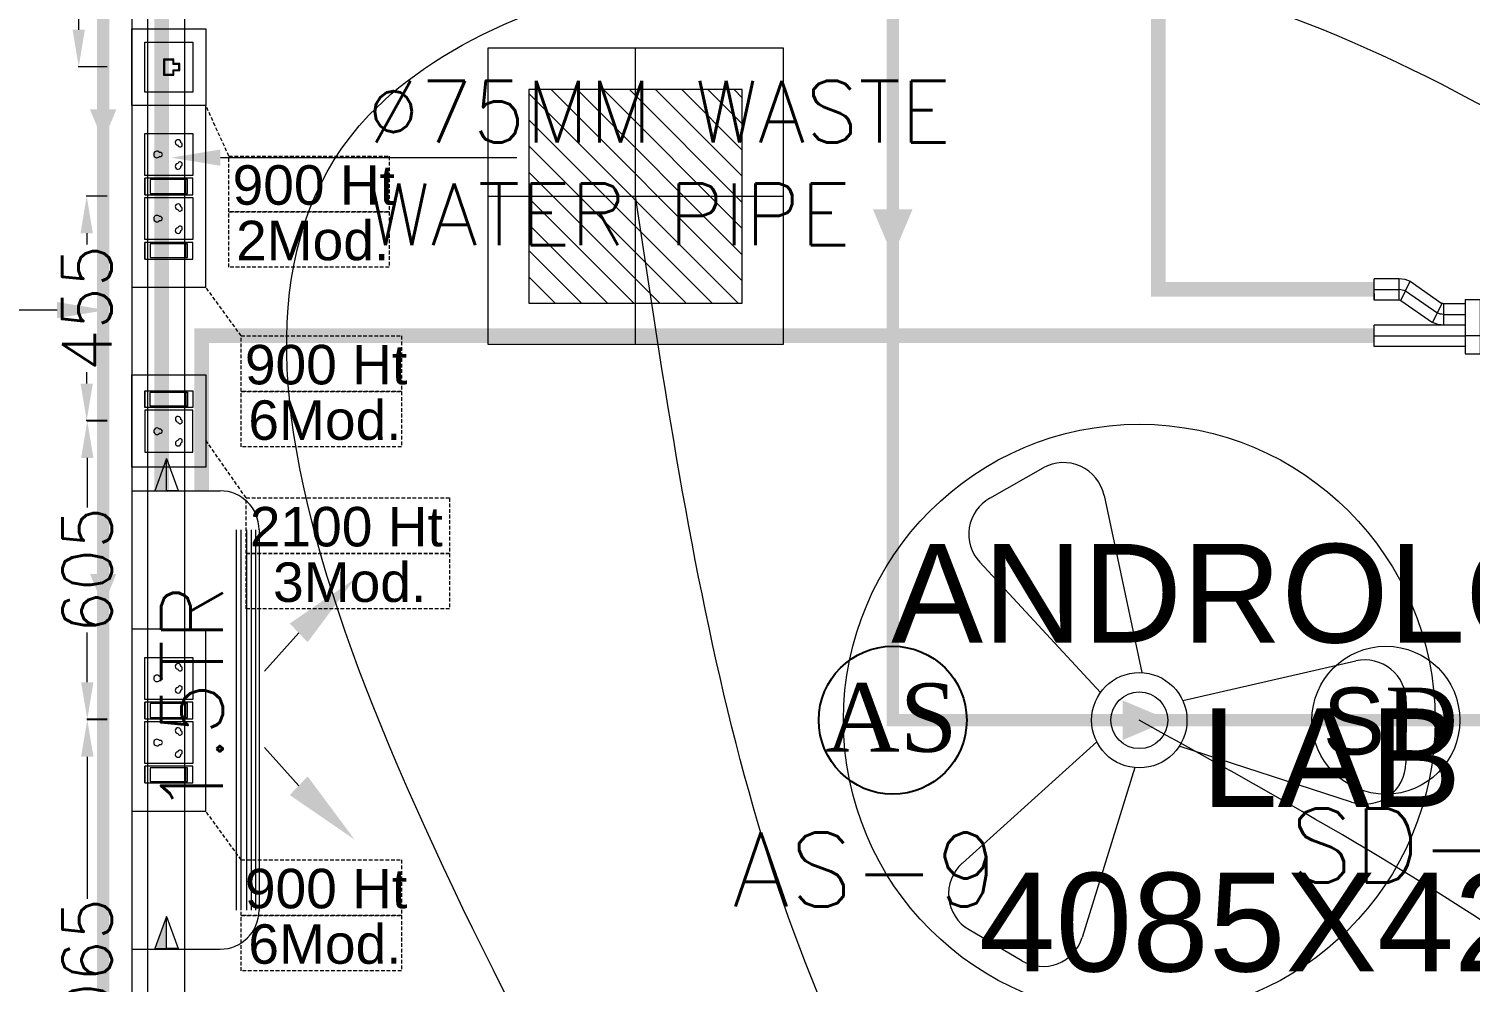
# Model space of a CAD drawing. Extents: x 3505867 to 4040009, y -660366 to -590408.
# Drawn here: x 3514875 to 3517798, y -600895 to -598963 of the extents above; entities that cross this region are included whole.
import ezdxf
from ezdxf import colors
from ezdxf.entities.mleader import LeaderData, LeaderLine
from ezdxf.math import Vec2, Vec3

# ---------------------------------------------------------------- set-up
doc = ezdxf.new("R2010")
doc.units = 0
doc.header["$LTSCALE"] = 6
doc.header["$MEASUREMENT"] = 0
for name, pattern in [('1', [0]), ('CONTINU', [0]), ('DASHED2', [0.375, 0.25, -0.125])]:
    doc.linetypes.add(name, pattern=pattern)
doc.layers.get('0').update_dxf_attribs({"linetype": 'CONTINUOUS', "lineweight": 0})
doc.layers.get('Defpoints').update_dxf_attribs({"linetype": 'CONTINUOUS', "lineweight": 0})
for name, color, linetype, lineweight in [('1Y-JOINT', 1, 'CONTINUOUS', 0), ('AC CKT-8', 110, 'CONTINUOUS', 0), ('DIM', 7, 'CONTINUOUS', 0), ('ELE 36W LED LIGHT', 6, 'CONTINUOUS', 0), ('ELE- DBS', 1, 'CONTINUOUS', 0), ('ELE-1200MM CEILINGFAN', 6, 'CONTINUOUS', 0), ('ELE-2NOS OF 6-16 RAW POWER SOCKET', 1, 'CONTINUOUS', 0), ('ELE-36W LED LIGHT', 210, 'CONTINUOUS', 0), ('ELE-CABLE TRAY', 31, 'CONTINUOUS', 0), ('ELE. DB', 1, 'CONTINUOUS', 0), ('ELE.LAN POINT', 3, 'CONTINUOUS', 0), ('FA-ABOVE SMOKE DETECTOR', 6, 'CONTINUOUS', 25), ('FA-BELOW SMOKE DERECTOR', 1, 'CONTINUOUS', 0), ('FA-FIRE TEXT', 7, 'CONTINUOUS', 0), ('HTL-COPPER PIPE', 6, 'CONTINUOUS', 0), ('HVAC_HI-WALL_1.5TR', 5, 'CONTINUOUS', 0), ('LV.CC CEMARA', 66, 'CONTINUOUS', 0), ('M-VRF- CKT', 5, 'CONTINUOUS', 0), ('MEP_HVAC_DRAIN_PIPE', 7, 'CONTINUOUS', 0), ('MEP_HVAC_TEXT', 7, 'CONTINUOUS', 0), ('MEP_HVAC_VRF_COPPER_PIPE', 6, 'CONTINUOUS', 0), ('PHE-SP', 1, 'CONTINUOUS', 0), ('phe-text', 1, 'CONTINUOUS', 0), ('PL- WASTE PIPE', 6, 'CONTINUOUS', 0), ('PL-RA WATER SUPPLY PIPE', 100, 'CONTINUOUS', 0), ('PL-SOFT  WATER SUPPLY PIPE', 162, 'CONTINUOUS', 0), ('PL-SOIL PIPE', 1, 'CONTINUOUS', 0), ('PL-WATER PIPING', 1, 'CONTINUOUS', 0), ('TEXT', 5, 'CONTINUOUS', 0), ('vrf', 6, 'CONTINUOUS', 0), ('WALL', 10, 'CONTINUOUS', 0)]:
    doc.layers.add(name, color=color, linetype=linetype, lineweight=lineweight)
for name, color, linetype, lineweight, true_color in [('CFT_LOOPING', 7, '1', 0, 0xd6d600), ('ELE-6A AC SOCKET', 7, 'CONTINUOUS', 0, 0x00ceb6), ('ELE-LIGHTING WIRING', 7, 'CONTINUOUS', 0, 0x63d7b6)]:
    doc.layers.add(name, color=color, linetype=linetype, lineweight=lineweight, true_color=true_color)
doc.layers.add('FA-LOOPING', color=200, linetype='CONTINUOUS')
doc.styles.add('ARIAL', font='arial.ttf')
doc.styles.add('PDF Times New Roman', font='times.ttf')
doc.styles.add('ROMANS', font='romans.shx')
doc.styles.get("Standard").update_dxf_attribs({"font": 'SIMPLEX'})
doc.styles.add('VERDANA', font='verdana.ttf')
doc.dimstyles.new('AEPL1', dxfattribs={"dimtxt": 100, "dimasz": 75, "dimexe": 1.25, "dimexo": 50, "dimtad": 0, "dimdec": 0, "dimtxsty": 'ROMANS', "dimcen": 2.5, "dimclrd": 7, "dimclre": 7, "dimadec": 0, "dimazin": 0, "dimtfac": 1, "dimtdec": 0, "dimtmove": 0, "dimatfit": 3, "dimfxl": 1, "dimlwd": 0, "dimlwe": 0, "dimarcsym": 0})

# ---------------------------------------------------------------- blocks, each defined once
blk = doc.blocks.new('CIVIL IVF')
at = {"layer": 'WALL', "color": 8, "linetype": 'ByBlock'}
blk.add_line((-28710, 17415.2), (-28710, 11450.2), dxfattribs=at)
blk.add_line((-28710, 17415.2), (-28710, 11450.2), dxfattribs=at)
at = {"layer": 'DIM', "color": 8, "insert": (-26277.6, 13496.8), "char_height": 200, "width": 1980.803, "attachment_point": 5, "style": 'ARIAL'}
blk.add_mtext('ANDROLOGY\\PLAB\\P4085X4249', dxfattribs=at)
blk = doc.blocks.new('RTUH 6U')
at = {"layer": 'ELE-2NOS OF 6-16 RAW POWER SOCKET', "color": 30, "lineweight": 0, "ltscale": 300}
for p, q in [((-311.5, -26.5), (-226.5, -26.5)), ((-311.5, -123.5), (-311.5, -26.5)), ((-226.5, -26.5), (-226.5, -123.5)), ((-187.1, -26.5), (-220.9, -26.5)), ((-220.9, -26.5), (-220.9, -123.5)), ((-187.1, -123.5), (-187.1, -26.5)), ((-187.1, -123.5), (-187.1, -26.5)), ((-181.4, -123.5), (-181.4, -26.5)), ((-181.4, -26.5), (-96.4, -26.5)), ((-96.4, -26.5), (-96.4, -123.5)), ((-57, -26.5), (-90.8, -26.5)), ((-90.8, -26.5), (-90.8, -123.5)), ((-57, -123.5), (-57, -26.5)), ((-57, -123.5), (-57, -26.5)), ((-189.9, -37), (-218, -37)), ((-218, -37), (-218, -113)), ((-189.9, -40.4), (-218, -40.4)), ((-189.9, -113), (-189.9, -37)), ((-59.8, -37), (-88, -37)), ((-88, -37), (-88, -113)), ((-59.8, -40.4), (-88, -40.4)), ((-59.8, -113), (-59.8, -37)), ((-218, -113), (-189.9, -113)), ((-88, -113), (-59.8, -113)), ((-226.5, -123.5), (-311.5, -123.5)), ((-187.1, -123.5), (-220.9, -123.5)), ((-220.9, -123.5), (-187.1, -123.5)), ((-96.4, -123.5), (-181.4, -123.5)), ((-57, -123.5), (-90.8, -123.5)), ((-90.8, -123.5), (-57, -123.5))]:
    blk.add_line(p, q, dxfattribs=at)
blk.add_lwpolyline([(0, 0), (-368.5, 0), (-368.5, -150), (0, -150)], close=True, dxfattribs=at)
for centre, radius, start, end in [((-293.2, -56.1), 5.7, 87.49, 354.7311), ((-288.7, -52.1), 4.6, 284.9049, 157.3162), ((-249.3, -52.1), 4.6, 22.6838, 255.0951), ((-244.8, -56.1), 5.7, 185.2689, 92.51), ((-163.1, -56.1), 5.7, 87.49, 354.7311), ((-158.6, -52.1), 4.6, 284.9049, 157.3162), ((-119.2, -52.1), 4.6, 22.6838, 255.0951), ((-114.7, -56.1), 5.7, 185.2689, 92.51), ((-269, -99), 6.62, 127.1584, 52.8416), ((-269, -92.3), 4.22, 341.4031, 198.5969), ((-138.9, -99), 6.62, 127.1584, 52.8416), ((-138.9, -92.3), 4.22, 341.4031, 198.5969)]:
    blk.add_arc(centre, radius, start, end, dxfattribs=at)
blk = doc.blocks.new('EQ2WE')
at = {"layer": 'ELE-6A AC SOCKET', "lineweight": 0}
for p, q in [((-98.7, 169.5), (-215.4, 169.5)), ((-215.4, 169.5), (-215.4, 36.3)), ((-98.7, 36.3), (-98.7, 169.5)), ((-91, 36.3), (-91, 169.5)), ((-91, 169.5), (-44.6, 169.5)), ((-44.6, 169.5), (-91, 169.5)), ((-44.6, 169.5), (-44.6, 36.3)), ((-44.6, 169.5), (-44.6, 36.3)), ((-87.1, 50.8), (-87.1, 155)), ((-87.1, 155), (-48.5, 155)), ((-48.5, 155), (-48.5, 50.8)), ((-48.5, 55.5), (-87.1, 55.5)), ((-48.5, 50.8), (-87.1, 50.8)), ((-215.4, 36.3), (-98.7, 36.3)), ((-44.6, 36.3), (-91, 36.3))]:
    blk.add_line(p, q, dxfattribs=at)
blk.add_lwpolyline([(0, 0), (-257.3, 0), (-257.3, 205.9), (0, 205.9)], close=True, dxfattribs=at)
for centre, radius, start, end in [((-157.1, 135.8), 9.08, 307.1584, 232.8416), ((-157.1, 126.7), 5.79, 161.4031, 18.5969), ((-190.3, 76.9), 7.83, 5.2689, 272.51), ((-123.8, 76.9), 7.83, 267.49, 174.7311), ((-184.2, 71.6), 6.31, 202.6838, 75.0951), ((-130, 71.6), 6.31, 104.9049, 337.3162)]:
    blk.add_arc(centre, radius, start, end, dxfattribs=at)
blk = doc.blocks.new('*D440')
at = {"layer": 'Defpoints', "color": 0, "linetype": 'ByBlock', "transparency": 16777216}
for p in [(5004.7, 13340), (5095, 13340), (5095, 12274.8)]:
    blk.add_point(p, dxfattribs=at)
at = {"layer": 'ELE-CABLE TRAY', "color": 7, "linetype": 'ByBlock', "lineweight": 0, "transparency": 16777216}
for p, q in [((5045, 13340), (5003.5, 13340)), ((5004.7, 13265), (5004.7, 12977.1)), ((5004.7, 12349.8), (5004.7, 12637.7)), ((5045, 12274.8), (5003.5, 12274.8))]:
    blk.add_line(p, q, dxfattribs=at)
at = {"layer": 'ELE-CABLE TRAY', "color": 7, "linetype": 'ByBlock', "transparency": 16777216}
for points in [[(5017.2, 13265), (4992.2, 13265), (5004.7, 13340)], [(4992.2, 12349.8), (5017.2, 12349.8), (5004.7, 12274.8)]]:
    blk.add_solid(points, dxfattribs=at)
at = {"layer": 'ELE-CABLE TRAY', "color": 0, "linetype": 'ByBlock', "transparency": 16777216, "insert": (5004.7, 12807.4), "char_height": 100, "attachment_point": 5, "rotation": 90, "style": 'ROMANS'}
blk.add_mtext('1065', dxfattribs=at)
blk = doc.blocks.new('*D441')
at = {"layer": 'Defpoints', "color": 0, "linetype": 'ByBlock', "transparency": 16777216}
for p in [(5004.7, 13945.6), (5095, 13945.6), (5095, 13341)]:
    blk.add_point(p, dxfattribs=at)
at = {"layer": 'ELE-CABLE TRAY', "color": 7, "linetype": 'ByBlock', "lineweight": 0, "transparency": 16777216}
for p, q in [((5045, 13945.6), (5003.5, 13945.6)), ((5004.7, 13870.6), (5004.7, 13770.1)), ((5004.7, 13416), (5004.7, 13516.5)), ((5045, 13341), (5003.5, 13341))]:
    blk.add_line(p, q, dxfattribs=at)
at = {"layer": 'ELE-CABLE TRAY', "color": 7, "linetype": 'ByBlock', "transparency": 16777216}
for points in [[(5017.2, 13870.6), (4992.2, 13870.6), (5004.7, 13945.6)], [(4992.2, 13416), (5017.2, 13416), (5004.7, 13341)]]:
    blk.add_solid(points, dxfattribs=at)
at = {"layer": 'ELE-CABLE TRAY', "color": 0, "linetype": 'ByBlock', "transparency": 16777216, "insert": (5004.7, 13643.3), "char_height": 100, "attachment_point": 5, "rotation": 90, "style": 'ROMANS'}
blk.add_mtext('605', dxfattribs=at)
blk = doc.blocks.new('*D442')
at = {"layer": 'Defpoints', "color": 0, "linetype": 'ByBlock', "transparency": 16777216}
for p in [(5003.5, 14401.3), (5095, 14401.3), (5095, 13946.6)]:
    blk.add_point(p, dxfattribs=at)
at = {"layer": 'ELE-CABLE TRAY', "color": 7, "linetype": 'ByBlock', "lineweight": 0, "transparency": 16777216}
for p, q in [((5045, 14401.3), (5002.2, 14401.3)), ((5003.5, 14326.3), (5003.5, 14303.1)), ((5003.5, 14021.6), (5003.5, 14044.7)), ((5045, 13946.6), (5002.2, 13946.6))]:
    blk.add_line(p, q, dxfattribs=at)
at = {"layer": 'ELE-CABLE TRAY', "color": 7, "linetype": 'ByBlock', "transparency": 16777216}
for points in [[(5016, 14326.3), (4991, 14326.3), (5003.5, 14401.3)], [(4991, 14021.6), (5016, 14021.6), (5003.5, 13946.6)]]:
    blk.add_solid(points, dxfattribs=at)
at = {"layer": 'ELE-CABLE TRAY', "color": 0, "linetype": 'ByBlock', "transparency": 16777216, "insert": (5003.5, 14173.9), "char_height": 100, "attachment_point": 5, "rotation": 90, "style": 'ROMANS'}
blk.add_mtext('455', dxfattribs=at)
blk = doc.blocks.new('A$C0B1B3CFA')
at = {"layer": 'PHE-SP'}
h = blk.add_hatch(color=7, dxfattribs=at)
h.dxf.hatch_style = 1
h.paths.add_polyline_path([(-0.0495, 0.0226), (-0.0495, 0), (0.0124, 0)])
at = {"layer": 'PHE-SP', "color": 7}
for points in [[(-0.0495, 0), (0.0124, 0), (-0.0495, 0.0226), (-0.0495, 0)], [(-0.0495, 0), (0.0124, 0), (-0.0495, -0.0226), (-0.0495, 0)]]:
    blk.add_lwpolyline(points, dxfattribs=at)
blk = doc.blocks.new('Z$W@#3BD47561')
at = {"layer": 'PHE-SP', "xscale": 49.00933755098914, "yscale": 49.00933755098914, "zscale": 49.00933755098914, "rotation": 270}
blk.add_blockref('A$C0B1B3CFA', (0, 0), dxfattribs=at)
blk = doc.blocks.new('Z$W@#4AA511D8')
at = {"layer": 'phe-text', "linetype": 'ByBlock', "lineweight": -2, "ltscale": 0.5, "xscale": 0.0244727334018079, "yscale": 0.0244727334018079, "zscale": 0.0244727334018079, "rotation": 270}
blk.add_blockref('Z$W@#3BD47561', (0.0148, 0), dxfattribs=at)
blk = doc.blocks.new('A$C07FB25EA')
at = {"layer": 'ELE-1200MM CEILINGFAN', "color": 3}
for p, q in [((6.533, 13.367), (9.467, 11.641)), ((0.256, 2.637), (3.168, 12.074)), ((9.838, 7.944), (2.359, 1.207)), ((-11.798, 4.548), (-2.225, 1.439)), ((-14.843, -1.026), (-14.815, 2.378)), ((-2.412, -1.097), (-12.041, -3.293)), ((2.156, -1.54), (8.872, -8.781)), ((1.96, -12.492), (-0.134, -2.646)), ((8.31, -12.341), (5.348, -14.019))]:
    blk.add_line(p, q, dxfattribs=at)
at = {"layer": 'ELE-1200MM CEILINGFAN', "color": 5, "ltscale": 10}
blk.add_circle((0, 0), 16.449, dxfattribs=at)
at = {"layer": 'ELE-1200MM CEILINGFAN', "color": 3}
for radius in [2.65, 1.578]:
    blk.add_circle((0, 0), radius, dxfattribs=at)
for centre, start, end in [((5.365, 11.383), 59.52805, 162.52285), ((8.299, 9.656), 311.94933, 59.52805), ((-12.512, 2.359), 71.94933, 179.52805), ((-12.54, -1.045), 179.52805, 282.52285), ((7.175, -10.337), 299.52805, 42.52285), ((4.213, -12.015), 191.94933, 299.52805)]:
    blk.add_arc(centre, 2.303, start, end, dxfattribs=at)
blk = doc.blocks.new('light300x600')
at = {"layer": 'ELE-36W LED LIGHT', "lineweight": 0}
for p, q in [((918214.7, -78407.4), (918214.7, -79007.4)), ((918814.7, -78407.4), (918214.7, -78407.4)), ((918514.7, -78407.4), (918514.7, -79007.4)), ((918814.7, -79007.4), (918814.7, -78407.4)), ((918298.3, -78491.3), (918298.6, -78491)), ((918298.3, -78544.3), (918351.6, -78491)), ((918298.3, -78597.3), (918404.7, -78491)), ((918298.3, -78650.4), (918457.7, -78491)), ((918298.3, -78703.4), (918510.7, -78491)), ((918298.3, -78756.4), (918563.8, -78491)), ((918298.3, -78809.5), (918616.8, -78491)), ((918298.3, -78862.5), (918669.8, -78491)), ((918298.3, -78915.5), (918722.9, -78491)), ((918298.3, -78491), (918298.3, -78923.7)), ((918731.1, -78491), (918298.3, -78491)), ((918731.1, -78923.7), (918731.1, -78491)), ((918343.2, -78923.7), (918731.1, -78535.8)), ((918396.2, -78923.7), (918731.1, -78588.8)), ((918449.2, -78923.7), (918731.1, -78641.9)), ((918214.7, -78707.4), (918814.7, -78707.4)), ((918502.3, -78923.7), (918731.1, -78694.9)), ((918555.3, -78923.7), (918731.1, -78747.9)), ((918608.3, -78923.7), (918731.1, -78801)), ((918661.3, -78923.7), (918731.1, -78854)), ((918714.4, -78923.7), (918731.1, -78907)), ((918298.3, -78923.7), (918731.1, -78923.7)), ((918214.7, -79007.4), (918814.7, -79007.4))]:
    blk.add_line(p, q, dxfattribs=at)
blk = doc.blocks.new('WETRWER')
at = {"layer": 'ELE-LIGHTING WIRING', "linetype": 'ByBlock'}
for points in [[(-21428.3, 12512, 0), (-21969.1, 14800.6), (-20370.1, 15079.2), (-19394, 14636.5, 0)], [(-18458.2, 11154.3), (-20818.6, 12574.8), (-21428.3, 14636.5, 0)], [(-18458.2, 11154.3), (-18895.7, 12404.9), (-20407, 13574.2)]]:
    blk.add_spline(points, degree=3, dxfattribs=at)
at = {"layer": 'ELE 36W LED LIGHT', "rotation": 89.9999999995464}
blk.add_blockref('light300x600', (-100135.7, -903878.3, 0), dxfattribs=at)
at = {"layer": 'ELE-1200MM CEILINGFAN', "color": 7, "ltscale": 8, "xscale": 36.47592107175105, "yscale": 36.47592107175105, "zscale": 36.47592107175105, "rotation": 180}
blk.add_blockref('A$C07FB25EA', (-20407, 13574.2), dxfattribs=at)
blk = doc.blocks.new('Voice')
at = {"layer": 'ELE.LAN POINT', "color": 6}
for points in [[(0, -31.8), (127.9, -31.8), (127.9, 92), (0, 92)], [(21.9, -10), (106, -10), (106, 70.1), (21.9, 70.1)], [(77.3, 21.4), (69.7, 21.4), (69.7, 11.7), (58.1, 11.7), (58.1, 21.4), (50.6, 21.4), (50.6, 38.7), (77.3, 38.7)], [(75.9, 22.8), (68.4, 22.8), (68.4, 13), (59.5, 13), (59.5, 22.8), (52, 22.8), (52, 37.4), (75.9, 37.4)]]:
    blk.add_lwpolyline(points, close=True, dxfattribs=at)
blk = doc.blocks.new('*D316')
at = {"layer": 'Defpoints', "color": 0, "linetype": 'ByBlock', "transparency": 16777216}
for p in [(-22557.7, 15699.2), (-22450, 15699.2), (-22450, 14899.1)]:
    blk.add_point(p, dxfattribs=at)
at = {"layer": 'ELE-CABLE TRAY', "color": 7, "linetype": 'ByBlock', "lineweight": 0, "transparency": 16777216}
for p, q in [((-22500, 15699.2), (-22558.9, 15699.2)), ((-22557.7, 15624.2), (-22557.7, 15428.4)), ((-22557.7, 14974.1), (-22557.7, 15170)), ((-22500, 14899.1), (-22558.9, 14899.1))]:
    blk.add_line(p, q, dxfattribs=at)
at = {"layer": 'ELE-CABLE TRAY', "color": 7, "linetype": 'ByBlock', "transparency": 16777216}
for points in [[(-22545.2, 15624.2), (-22570.2, 15624.2), (-22557.7, 15699.2)], [(-22570.2, 14974.1), (-22545.2, 14974.1), (-22557.7, 14899.1)]]:
    blk.add_solid(points, dxfattribs=at)
at = {"layer": 'ELE-CABLE TRAY', "color": 0, "linetype": 'ByBlock', "transparency": 16777216, "insert": (-22557.7, 15299.2), "char_height": 100, "attachment_point": 5, "rotation": 90, "style": 'ROMANS'}
blk.add_mtext('800', dxfattribs=at)
blk = doc.blocks.new('SMOKE DETECTOR')
at = {"layer": 'FA-BELOW SMOKE DERECTOR', "color": 7}
blk.add_circle((931028.7, -118293.9), 166, dxfattribs=at)
at = {"layer": 'FA-BELOW SMOKE DERECTOR', "insert": (930887.1, -118373), "char_height": 150, "attachment_point": 7, "style": 'PDF Times New Roman'}
blk.add_mtext('{\\fArial|b0|i0|c0|p34;S}D', dxfattribs=at)
blk = doc.blocks.new('above smoke detector')
at = {"layer": 'FA-ABOVE SMOKE DETECTOR', "color": 7}
blk.add_circle((0, 0), 300, dxfattribs=at)
at = {"layer": 'FA-ABOVE SMOKE DETECTOR', "color": 53, "style": 'PDF Times New Roman'}
blk.add_text('AS', height=277.38, dxfattribs=at).set_placement((-273.6, -127.7))
blk = doc.blocks.new('DSFREWR')
at = {"layer": 'FA-LOOPING', "linetype": 'ByBlock', "const_width": 25}
blk.add_lwpolyline([(-13398.3, 16264.7), (-15987, 16264.7), (-15987, 15293.2), (-20907, 15293.2), (-20907, 13574.2), (-17185, 13574.2), (-17185, 11719.1), (-8068.5, 11719.1)], dxfattribs=at)
at = {"layer": 'FA-LOOPING', "color": 200, "linetype": 'CONTINU'}
for points in [[(-20907, 14609.8, 80.4, 0, 0), (-20907, 14514.9, 0, 0, 0)], [(-20440.6, 13574.2, 80.4, 0, 0), (-20345.7, 13574.2, 0, 0, 0)]]:
    blk.add_lwpolyline(points, format="xyseb", dxfattribs=at)
at = {"layer": 'FA-ABOVE SMOKE DETECTOR', "xscale": 0.4999999999993358, "yscale": 0.4999999999993358, "zscale": 0.4999999999993358}
blk.add_blockref('above smoke detector', (-20907, 13574.2), dxfattribs=at)
at = {"layer": 'FA-BELOW SMOKE DERECTOR', "color": 6, "xscale": 0.9035551315104862, "yscale": 0.9035551315104862, "zscale": 0.9035551315104862}
blk.add_blockref('SMOKE DETECTOR', (-861142.8, 120459.2), dxfattribs=at)
at = {"layer": 'FA-FIRE TEXT', "color": 200, "linetype": 'CONTINU', "char_height": 150, "width": 349.838, "attachment_point": 1, "style": 'ROMANS'}
for s, insert in [('{\\C256;SD-10}', (-20101.3, 13395.2)), ('{\\C256;AS-9}', (-21232, 13346.3))]:
    blk.add_mtext(s, dxfattribs=dict(at, insert=insert))
blk = doc.blocks.new('HI WALL SPLIT AC UNIT 1.5TR')
at = {"layer": 'HVAC_HI-WALL_1.5TR', "color": 7, "lineweight": 5}
for p, q in [((1295285.1, -129882.4), (1295362.7, -129951.6)), ((1295595, -129882.4), (1295517.4, -129951.6))]:
    blk.add_line(p, q, dxfattribs=at)
at = {"layer": 'HVAC_HI-WALL_1.5TR', "color": 5, "lineweight": 5}
for p, q in [((1295076, -129962.8), (1295847.5, -129962.8)), ((1294997.2, -130220.8), (1294997.2, -130041.6)), ((1295926.2, -130220.8), (1295926.2, -130041.6)), ((1294997.2, -130220.8), (1295926.2, -130220.8))]:
    blk.add_line(p, q, dxfattribs=at)
at = {"layer": 'HVAC_HI-WALL_1.5TR', "color": 8, "lineweight": 5}
for p, q in [((1295076, -129969.7), (1295847.5, -129969.7)), ((1295076, -129979), (1295847.5, -129979)), ((1295076, -129988.2), (1295847.5, -129988.2)), ((1295076, -129999.8), (1295847.5, -129999.8)), ((1295076, -130009), (1295847.5, -130009))]:
    blk.add_line(p, q, dxfattribs=at)
at = {"layer": 'HVAC_HI-WALL_1.5TR', "color": 5, "lineweight": 5}
for centre, start, end in [((1295076, -130041.6), 90, 180), ((1295847.5, -130041.6), 0, 90)]:
    blk.add_arc(centre, 78.8, start, end, dxfattribs=at)
at = {"layer": 'HVAC_HI-WALL_1.5TR', "color": 7, "lineweight": 5}
for points in [[(1295304, -129864.2), (1295266.2, -129900.6), (1295175.9, -129769)], [(1295576.1, -129864.2), (1295613.9, -129900.6), (1295704.2, -129769)]]:
    blk.add_solid(points, dxfattribs=at)
blk = doc.blocks.new('Y-JOINT')
at = {"layer": '1Y-JOINT', "extrusion": (7.0061e-12, -6.61628e-05, 1)}
for p, q in [((416463.1, -2757.4, 0), (416463.1, -2628.5, 0)), ((416463.1, -2628.5, 0), (416499.1, -2628.5, 0)), ((416499.1, -2757.4, 0), (416499.1, -2628.5, 0)), ((416579.1, -2646.1, 0), (416499.1, -2628.5, 0)), ((416463.1, -2646.1, 0), (416247.1, -2646.1, 0)), ((416247.1, -2646.1, 0), (416247.1, -2696.7, 0)), ((416247.1, -2671.4, 0), (416463.1, -2671.4, 0)), ((416463.1, -2696.7, 0), (416247.1, -2696.7, 0)), ((416411.9, -2747.3, 0), (416411.9, -2696.7, 0)), ((416463.1, -2696.7, 0), (416411.9, -2696.7, 0)), ((416579.1, -2696.7, 0), (416506, -2754.1, 0)), ((416310.3, -2755.2, 0), (416385.8, -2702.8, 0)), ((416321.4, -2777.9, 0), (416398.7, -2724.6, 0)), ((416408, -2748.2, 0), (416385.8, -2702.8, 0)), ((416411.9, -2722, 0), (416463.1, -2722, 0)), ((416306.4, -2756.1, 0), (416247.1, -2756.1, 0)), ((416247.1, -2771.6, 0), (416247.1, -2756.1, 0)), ((416247.1, -2756.1, 0), (416247.1, -2806.7, 0)), ((416306.4, -2756.1, 0), (416306.4, -2806.7, 0)), ((416310.3, -2755.2, 0), (416332.5, -2800.7, 0)), ((416332.5, -2800.7, 0), (416408, -2748.2, 0)), ((416463.1, -2747.3, 0), (416411.9, -2747.3, 0)), ((416463.1, -2757.4, 0), (416499.1, -2757.4, 0)), ((416247.1, -2781.4, 0), (416306.4, -2781.4, 0)), ((416306.4, -2806.7, 0), (416247.1, -2806.7, 0))]:
    blk.add_line(p, q, dxfattribs=at)
at = {"layer": '1Y-JOINT', "extrusion": (6.9964e-12, -6.61628e-05, 1)}
for p, q in [((416579.1, -2646.1, 0), (416647.1, -2646.1, 0)), ((416647.1, -2646.1, 0), (416647.1, -2696.7, 0)), ((416647.1, -2671.4, 0), (416463.1, -2671.4, 0)), ((416579.1, -2696.7, 0), (416647.1, -2696.7, 0))]:
    blk.add_line(p, q, dxfattribs=at)
at = {"layer": '1Y-JOINT'}
blk.add_line((416579.1, -2696.7, 0), (416579.1, -2646.1, 0), dxfattribs=at)
at = {"layer": '1Y-JOINT', "extrusion": (7.0061e-12, -6.61628e-05, 1)}
for centre, radius, start, end in [((416411.9, -2756.2, 0.2), 59.5, 90, 116.0671), ((416411.9, -2756.2, 0.2), 34.2, 90, 116.0671), ((416306.4, -2747.3, 0.2), 8.85, 270, 296.0671), ((416411.9, -2756.2, 0.2), 8.85, 90, 116.0671), ((416499.1, -2748.6, 0.2), 8.85, 270, 321.3789), ((416306.4, -2747.3, 0.2), 34.2, 270, 296.0671), ((416306.4, -2747.3, 0.2), 59.5, 270, 296.0671)]:
    blk.add_arc(centre, radius, start, end, dxfattribs=at)
blk = doc.blocks.new('A$C4D743431')
at = {"layer": 'AC CKT-8', "xscale": 0.933787291884793, "yscale": 0.933787291884793, "zscale": 0.933787291884793, "rotation": 359.9999939263457}
blk.add_blockref('Y-JOINT', (-389059.7, 2494.6, 0), dxfattribs=at)
blk = doc.blocks.new('G$C4406566D')
at = {"layer": 'M-VRF- CKT', "xscale": 0.8031807735897878, "yscale": 0.8031807735897878, "zscale": 0.8031807735897878, "rotation": 180}
blk.add_blockref('A$C4D743431', (-224.2, -88.8, 0), dxfattribs=at)
blk.add_blockref('A$C4D743431', (-224.2, -88.8, 0), dxfattribs=at)
blk = doc.blocks.new('G$C186CAD5F')
at = {"layer": 'vrf', "color": 3, "xscale": 8.96419313933734, "yscale": 8.96419313933734, "zscale": 8.96419313933734, "rotation": 270.0000005682937}
blk.add_blockref('G$C4406566D', (796, -2010, 0), dxfattribs=at)
blk = doc.blocks.new('SFDS')
at = {"layer": 'CFT_LOOPING', "color": 7, "linetype": 'DASHED2', "ltscale": 5}
for p, q in [((5316.9, 14118), (5245, 14217)), ((5326.9, 13789.5), (5245, 13906.8)), ((5316.9, 13055.7), (5245, 13154.8))]:
    blk.add_line(p, q, dxfattribs=at)
for points in [[(5316.9, 14118), (5641.7, 14118), (5641.7, 14005.5), (5316.9, 14005.5)], [(5316.9, 14005.5), (5641.7, 14005.5), (5641.7, 13893), (5316.9, 13893)], [(5326.9, 13789.5), (5739.5, 13789.5), (5739.5, 13677), (5326.9, 13677)], [(5326.9, 13677), (5739.5, 13677), (5739.5, 13564.5), (5326.9, 13564.5)], [(5316.9, 13055.7), (5641.7, 13055.7), (5641.7, 12943.2), (5316.9, 12943.2)], [(5316.9, 12943.2), (5641.7, 12943.2), (5641.7, 12830.7), (5316.9, 12830.7)]]:
    blk.add_lwpolyline(points, close=True, dxfattribs=at)
at = {"layer": 'ELE-2NOS OF 6-16 RAW POWER SOCKET', "color": 3, "linetype": 'ByBlock', "rotation": 270}
for p in [(5245, 14217), (5245, 13154.8)]:
    blk.add_blockref('RTUH 6U', p, dxfattribs=at)
at = {"layer": 'ELE-6A AC SOCKET', "color": 254, "linetype": 'ByBlock', "xscale": 0.7286145446852714, "yscale": 0.7286145446852714, "zscale": 0.7286145446852714, "rotation": 90}
blk.add_blockref('EQ2WE', (5245, 14039.3), dxfattribs=at)
at = {"layer": 'TEXT', "color": 7, "char_height": 80, "attachment_point": 1}
for s, insert, width in [('\\A1;{\\fArial|b0|i0|c0|p34;900 Ht\\P}', (5324.3, 14099.9), 8957.987), ('\\A1;{\\fArial|b0|i0|c0|p34;6Mod.\\P}', (5331.3, 13987.4), 352.575), ('\\A1;{\\fArial|b0|i0|c0|p34;2100 Ht}', (5334.3, 13771.4), 8957.987), ('\\A1;{\\fArial|b0|i0|c0|p34;3Mod.}', (5381.4, 13658.9), 352.575), ('\\A1;{\\fArial|b0|i0|c0|p34;900 Ht\\P}', (5324.3, 13037.7), 8957.987), ('\\A1;{\\fArial|b0|i0|c0|p34;6Mod.\\P}', (5331.3, 12925.2), 352.575)]:
    blk.add_mtext(s, dxfattribs=dict(at, insert=insert, width=width))
at = {"layer": 'ELE-CABLE TRAY', "color": 0, "linetype": 'ByBlock'}
for base, p1, p2, picture, middle in [((5003.5, 14401.3), (5095, 13946.6), (5095, 14401.3), '*D442', (5003.5, 14173.9)), ((5004.7, 13945.6), (5095, 13341), (5095, 13945.6), '*D441', (5004.7, 13643.3)), ((5004.7, 13340), (5095, 12274.8), (5095, 13340), '*D440', (5004.7, 12807.4))]:
    dim = blk.add_linear_dim(base=base, p1=p1, p2=p2, angle=90, dimstyle='AEPL1', dxfattribs=at)
    dim.commit()
    dim.dimension.update_dxf_attribs({"geometry": picture, "text_midpoint": middle})
blk = doc.blocks.new('ETWER')
at = {"layer": 'PL- WASTE PIPE', "linetype": 'ByBlock', "lineweight": 0, "ltscale": 5}
for p, q in [((5127.7, 11893.8), (5127.7, 16523.3)), ((5202.7, 11893.8), (5202.7, 16523.3))]:
    blk.add_line(p, q, dxfattribs=at)
at = {"layer": 'PL-SOFT  WATER SUPPLY PIPE', "color": 3, "const_width": 25}
blk.add_lwpolyline([(8160.3, 17235), (5652.1, 17235), (5652.1, 17136.1), (5036.9, 17136.1), (5036.9, 11234.7), (5659.5, 11234.7), (5659.5, 11165.1), (6444, 11165.1)], dxfattribs=at)
at = {"layer": 'PL-WATER PIPING', "color": 61}
for points in [[(5036.9, 14577.2, 53.3, 0, 0), (5036.9, 14512.4, 0, 0, 0)], [(5036.9, 13635.5, 53.3, 0, 0), (5036.9, 13570.7, 0, 0, 0)]]:
    blk.add_lwpolyline(points, format="xyseb", dxfattribs=at)
at = {"layer": 'PL-SOIL PIPE', "color": 1, "linetype": 'Continuous', "xscale": 876.8658294741393, "yscale": 876.8658294741393, "zscale": 876.8658294741393, "rotation": 270.129995499921}
for p in [(5165, 13869.4), (5165, 12941.3)]:
    blk.add_blockref('Z$W@#4AA511D8', p, dxfattribs=at)
at = {"layer": 'PL- WASTE PIPE', "linetype": 'ByBlock', "lineweight": 0, "ltscale": 5, "insert": (5571.9, 14635.3), "char_height": 125, "width": 1332.591, "attachment_point": 1, "style": 'ROMANS'}
blk.add_mtext('%%c75MM WASTE WATER PIPE', dxfattribs=at)
at = {"layer": 'PL- WASTE PIPE', "linetype": 'ByBlock', "lineweight": 0, "ltscale": 5}
ml = blk.add_multileader_mtext('Standard', dxfattribs=at)
ml.set_content(' ', color=256)
ml.set_leader_properties()
ml.build(insert=Vec2(0, 0))
ml.multileader.update_dxf_attribs({"text_right_attachment_type": 6, "dogleg_length": 265, "arrow_head_size": 100})
ctx = ml.context
ctx.base_point, ctx.char_height, ctx.arrow_head_size, ctx.landing_gap_size, ctx.plane_origin = Vec3(5875.6, 14479.5), 100, 100, 50, Vec3(5401, 14099.5)
ctx.right_attachment = 6
notes = []
notes.append((ctx, [(0, (1, 1, 0), (5610.6, 14479.5), (1, 0), 265, [(0, [(5174.7, 14479.5)], 0, [])])]))
ctx.mtext.insert, ctx.mtext.flow_direction = Vec3(5925.6, 14539.5), 5
at = {"layer": 'PL-RA WATER SUPPLY PIPE', "ltscale": 0.01}
ml = blk.add_multileader_mtext('Standard', dxfattribs=at)
ml.set_content(' ', color=256)
ml.set_leader_properties()
ml.build(insert=Vec2(0, 0))
ml.multileader.update_dxf_attribs({"text_right_attachment_type": 6, "dogleg_length": 481.5, "arrow_head_size": 100})
ctx = ml.context
ctx.base_point, ctx.char_height, ctx.arrow_head_size, ctx.landing_gap_size, ctx.plane_origin, ctx.plane_x_axis = Vec3(4016.3, 14230.4), 100, 100, 50, Vec3(5251.5, 14170.4), Vec3(-1, 0)
ctx.right_attachment = 6
notes.append((ctx, [(0, (1, 1, 0), (4597.9, 14170.4), (-1, 0), 481.5, [(0, [(5043.3, 14170.4)], 0, [])])]))
ctx.mtext.insert, ctx.mtext.flow_direction = Vec3(4066.3, 14290.4), 5
for ctx, leaders in notes:
    for number, flags, end, landing, length, lines in leaders:
        leader = LeaderData()
        leader.index, (leader.has_last_leader_line, leader.has_dogleg_vector, leader.attachment_direction) = number, flags
        leader.last_leader_point, leader.dogleg_vector, leader.dogleg_length = Vec3(end), Vec3(landing), length
        for number, points, colour, breaks in lines:
            line = LeaderLine()
            line.index, line.vertices, line.color, line.breaks = number, Vec3.list(points), colors.encode_raw_color(colour), breaks
            leader.lines.append(line)
        ctx.leaders.append(leader)
blk = doc.blocks.new('WETREW')
at = {"layer": 'CFT_LOOPING', "color": 7, "linetype": 'DASHED2', "ltscale": 5}
blk.add_line((-22253, 14717.4), (-22300, 14820.7), dxfattribs=at)
for points in [[(-22253, 14717.4), (-21928.2, 14717.4), (-21928.2, 14604.9), (-22253, 14604.9)], [(-22253, 14604.9), (-21928.2, 14604.9), (-21928.2, 14492.4), (-22253, 14492.4)]]:
    blk.add_lwpolyline(points, close=True, dxfattribs=at)
at = {"layer": 'ELE.LAN POINT', "color": 7, "xscale": -1.211286963933217, "yscale": 1.211286963933217, "zscale": 1.211286963933217, "rotation": 89.9999999999998}
blk.add_blockref('Voice', (-22338.6, 14975.6), dxfattribs=at)
at = {"layer": 'TEXT', "color": 7, "char_height": 80, "attachment_point": 1}
for s, insert, width in [('\\A1;{\\fArial|b0|i0|c0|p34;900 Ht\\P}', (-22245.6, 14699.3), 8957.987), ('\\A1;{\\fArial|b0|i0|c0|p34;2Mod.\\P}', (-22238.6, 14586.8), 352.575)]:
    blk.add_mtext(s, dxfattribs=dict(at, insert=insert, width=width))
at = {"layer": 'ELE-CABLE TRAY', "color": 0, "linetype": 'ByBlock'}
dim = blk.add_linear_dim(base=(-22557.7, 15699.2), p1=(-22450, 14899.1), p2=(-22450, 15699.2), angle=90, dimstyle='AEPL1', dxfattribs=at)
dim.commit()
dim.dimension.update_dxf_attribs({"geometry": '*D316', "text_midpoint": (-22557.7, 15299.2)})

msp = doc.modelspace()

# ---------------------------------------------------------------- linework, layer by layer
at = {"layer": 'MEP_HVAC_DRAIN_PIPE', "linetype": 'ByBlock', "const_width": 30}
msp.add_lwpolyline([(3515144.7, -599899.2), (3515144.7, -597999), (3518231.8, -597999)], dxfattribs=at)
at = {"layer": 'MEP_HVAC_VRF_COPPER_PIPE', "color": 6, "linetype": 'ByBlock', "const_width": 30, "elevation": 0}
for points in [[(3517603, -599490.7), (3517165.6, -599490.7), (3517165.6, -598078.9), (3517048.5, -598078.9)], [(3517603, -599584.7), (3515225.6, -599584.7), (3515225.6, -599899.2)]]:
    msp.add_lwpolyline(points, dxfattribs=at)

# ---------------------------------------------------------------- block references
at = {"linetype": 'ByBlock'}
msp.add_blockref('CIVIL IVF', (3543794, -613938.4), dxfattribs=at)
at = {"layer": 'ELE- DBS', "color": 0, "linetype": 'ByBlock'}
msp.add_blockref('SFDS', (3509989, -613703.2), dxfattribs=at)
at = {"layer": 'ELE. DB', "color": 0, "linetype": 'ByBlock'}
msp.add_blockref('WETRWER', (3537534, -613938.4), dxfattribs=at)
at = {"layer": 'FA-LOOPING', "color": 0, "linetype": 'ByBlock'}
msp.add_blockref('DSFREWR', (3537534, -613938.4), dxfattribs=at)
at = {"layer": 'HTL-COPPER PIPE', "xscale": -0.1271654228864588, "yscale": 0.1271654228864588, "zscale": 0.1271654228864588, "rotation": 270.0000011152191}
msp.add_blockref('G$C186CAD5F', (3517945, -599584.7, 0), dxfattribs=at)
at = {"layer": 'HVAC_HI-WALL_1.5TR', "rotation": 270}
msp.add_blockref('HI WALL SPLIT AC UNIT 1.5TR', (3645304.8, 695098), dxfattribs=at)
at = {"layer": 'LV.CC CEMARA', "color": 0, "linetype": 'ByBlock'}
msp.add_blockref('WETREW', (3537534, -613938.4), dxfattribs=at)
at = {"layer": 'PHE-SP', "color": 0, "linetype": 'ByBlock'}
msp.add_blockref('ETWER', (3509989, -613703.2), dxfattribs=at)

# ---------------------------------------------------------------- texts
at = {"layer": 'MEP_HVAC_TEXT', "color": 0, "insert": (3515143.4, -600089.8), "char_height": 125, "attachment_point": 3, "rotation": 89.9931, "style": 'VERDANA'}
msp.add_mtext_dynamic_manual_height_columns('{\\Fromans|c0;\\C256;1.5TR}', width=1718.699, gutter_width=750, heights=[0], dxfattribs=at)

doc.saveas('drawing.dxf')
